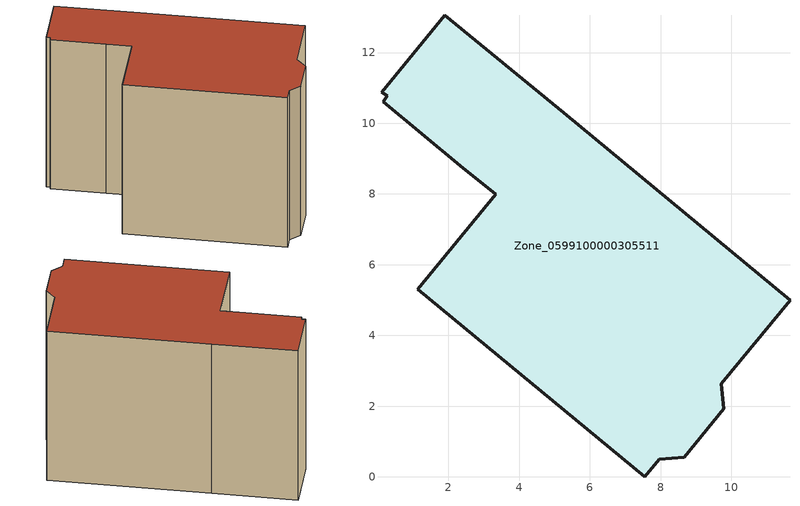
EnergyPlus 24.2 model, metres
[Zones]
Zone_0599100000305511
 floor ground (C_G): 1.89,13.06 5.26,10.3 11.66,4.99 9.72,2.63 9.79,1.93 8.67,0.56 7.96,0.5 7.56,0 1.14,5.31 3.34,7.99 2.34,8.8 0.16,10.61 0.27,10.77 0.11,10.88 z0
 wall outside (C_F): 2.34,8.8 3.34,7.99 1.14,5.31 7.56,0 7.96,0.5 8.67,0.56 9.79,1.93 9.72,2.63 11.66,4.99 5.26,10.3 1.89,13.06 0.11,10.88 0.27,10.77 0.16,10.61 2.34,8.8 z0:9
 roof outside (C_R): 1.89,13.06 0.11,10.88 0.27,10.77 0.16,10.61 2.34,8.8 3.34,7.99 1.14,5.31 7.56,0 7.96,0.5 8.67,0.56 9.79,1.93 9.72,2.63 11.66,4.99 5.26,10.3 z9
[BUILDING]
Pand.0599100000305511: North Axis=0; Terrain=City; Loads Convergence Tolerance Value=0.04; Temperature Convergence Tolerance Value=0.4; Solar Distribution=FullExterior; Maximum Number of Warmup Days=25; Minimum Number of Warmup Days=1
[Site:Location]
Rotterdam.The.Hague.AP_ZH_NLD Design_Conditions: Latitude=51.96; Longitude=4.45; Time Zone=1; Elevation=-4.5
[SITE:GROUNDTEMPERATURE:BUILDINGSURFACE]
18, 18, 18, 18, 18, 18, 18, 18, 18, 18, 18, 18
[MATERIAL] Thermal Absorptance=0.9; Solar Absorptance=0.7; Visible Absorptance=0.7
Name | Roughness | Thickness | Conductivity | Density | Specific Heat
G.TI.1946 | MediumSmooth | 0.15 | 1 | 540 | 1210
F.TI.1946 | Rough | 0.3 | 0.857143 | 1920 | 840
R.TI.1946 | MediumRough | 0.2 | 0.1 | 1500 | 1000
[CONSTRUCTION]
C_G: G.TI.1946
C_F: F.TI.1946
C_R: R.TI.1946
[ZONE]
Zone_0599100000305511: Type=1; Multiplier=1; Ceiling Height=Autocalculate; Volume=Autocalculate; Floor Area=autocalculate; Part of Total Floor Area=Yes
[ZONEINFILTRATION:DESIGNFLOWRATE]
Infil_Zone_0599100000305511: Zone or ZoneList or Space or SpaceList=Zone_0599100000305511; Schedule=AlwaysOn; Design Flow Rate Calculation Method=Flow/Area; Flow Rate per Floor Area=0.003; Constant Term Coefficient=1; Temperature Term Coefficient=0; Velocity Term Coefficient=0; Velocity Squared Term Coefficient=0
[HVACTEMPLATE:ZONE:IDEALLOADSAIRSYSTEM]
Zone_0599100000305511: Maximum Heating Supply Air Temperature=50; Minimum Cooling Supply Air Temperature=13; Maximum Heating Supply Air Humidity Ratio=0.0156; Minimum Cooling Supply Air Humidity Ratio=0.0077; Heating Limit=NoLimit; Cooling Limit=NoLimit; Dehumidification Control Type=ConstantSensibleHeatRatio; Cooling Sensible Heat Ratio=0.7; Dehumidification Setpoint=60; Humidification Control Type=None; Humidification Setpoint=30; Outdoor Air Method=None; Outdoor Air Flow Rate per Person=0.00944; Outdoor Air Flow Rate per Zone Floor Area=0; Outdoor Air Flow Rate per Zone=0; Demand Controlled Ventilation Type=None; Outdoor Air Economizer Type=NoEconomizer; Heat Recovery Type=None; Sensible Heat Recovery Effectiveness=0.7; Latent Heat Recovery Effectiveness=0.65
[ZONECONTROL:THERMOSTAT]
ThermostatControl_Zone_0599100000305511: Zone or ZoneList=Zone_0599100000305511; Control Type Schedule=DualSetpointControlType; Control 1=Thermostat_Zone_0599100000305511; Temperature Difference Between Cutout And Setpoint=0
[THERMOSTATSETPOINT:DUALSETPOINT]
Thermostat_Zone_0599100000305511: Heating Setpoint Temperature Schedule=HeatingSetpoint_Zone_0599100000305511; Cooling Setpoint Temperature Schedule=CoolingSetpoint_Zone_0599100000305511
[SCHEDULE:COMPACT]
HeatingSetpoint_Zone_0599100000305511: Through: 12/31, For: AllDays, Until: 24:00, 21
CoolingSetpoint_Zone_0599100000305511: Through: 12/31, For: AllDays, Until: 24:00, 24
DualSetpointControlType: Through: 12/31, For: AllDays, Until: 24:00, 4
AlwaysOn: Through: 12/31, For: AllDays, Until: 24:00, 1
